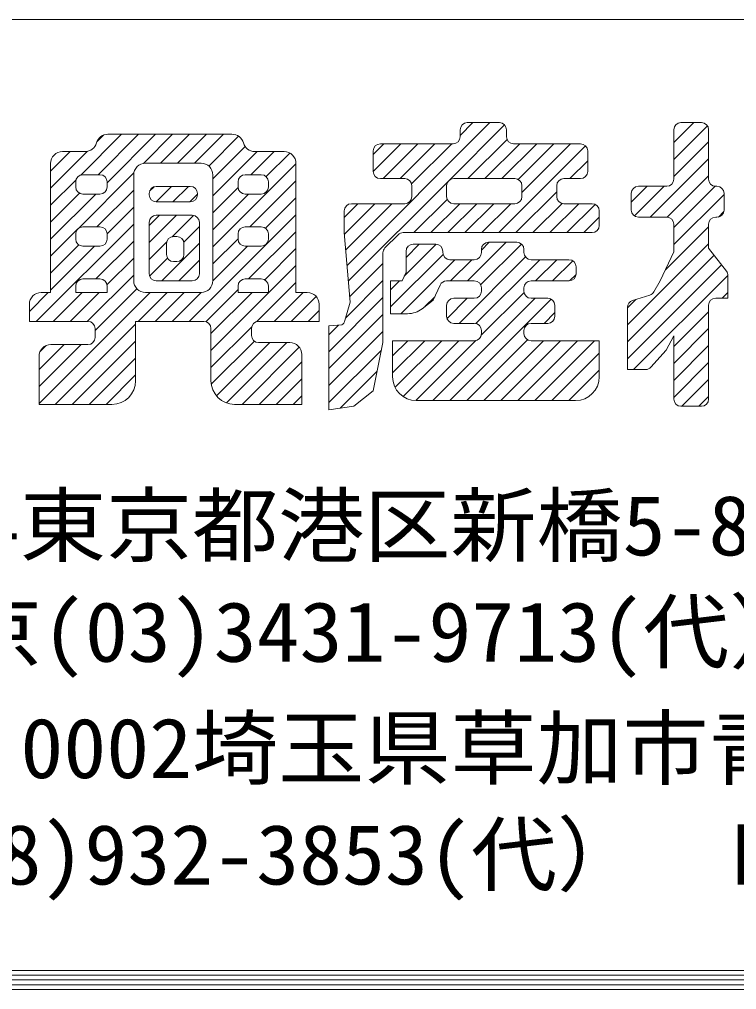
# Model space of a CAD drawing. Units: millimetres at full size; details may follow other scales. Extents: x -1603 to 1599, y -1129 to 1133.
# Drawn here: x -939.1 to -849.6, y -1129.2 to -1008 of the extents above; entities that cross this region are included whole.
import ezdxf
from ezdxf.enums import TextEntityAlignment as Align

# ---------------------------------------------------------------- set-up
doc = ezdxf.new("R2010")
doc.units = ezdxf.units.MM
doc.header["$LTSCALE"] = 4
doc.layers.add('0-0_アンカー', color=4, linetype='Continuous', lineweight=9)
doc.layers.add('0-C_WAKU', color=7, linetype='Continuous', lineweight=18)
doc.styles.add('ＭＳ ゴシック', font='')
doc.styles.get('ＭＳ ゴシック').set_extended_font_data('MS Gothic')

msp = doc.modelspace()

# ---------------------------------------------------------------- linework, layer by layer
at = {"layer": '0-0_アンカー', "color": 7, "lineweight": 18}
for p, q in [((-898.224, -1038.751), (-880.372, -1020.899)), ((-885.415, -1028.064), (-878.54, -1021.188)), ((-884.093, -1022.498), (-882.494, -1020.899)), ((-857.416, -1023.398), (-854.909, -1020.892)), ((-857.416, -1025.52), (-853.208, -1021.312)), ((-931.472, -1027.452), (-926.366, -1022.346)), ((-929.455, -1023.313), (-928.58, -1022.438)), ((-929.307, -1027.408), (-924.245, -1022.346)), ((-928.182, -1028.404), (-922.124, -1022.346)), ((-923.641, -1025.984), (-920.002, -1022.346)), ((-921.497, -1025.962), (-917.881, -1022.346)), ((-919.376, -1025.962), (-915.76, -1022.346)), ((-917.254, -1025.962), (-913.638, -1022.346)), ((-915.49, -1026.318), (-911.77, -1022.599)), ((-914.972, -1027.921), (-910.942, -1023.892)), ((-894.948, -1024.869), (-893.63, -1023.551)), ((-894.948, -1026.99), (-891.509, -1023.551)), ((-893.727, -1027.89), (-889.388, -1023.551)), ((-891.606, -1027.89), (-887.266, -1023.551)), ((-890.154, -1028.56), (-885.145, -1023.551)), ((-883.12, -1027.89), (-878.234, -1023.004)), ((-880.999, -1027.89), (-876.66, -1023.551)), ((-879.264, -1034.64), (-868.433, -1023.809)), ((-878.878, -1027.89), (-874.539, -1023.551)), ((-876.858, -1027.992), (-872.417, -1023.551)), ((-876.373, -1029.628), (-870.296, -1023.551)), ((-857.416, -1027.641), (-853.073, -1023.299)), ((-935.236, -1029.094), (-930.623, -1024.481)), ((-935.236, -1026.972), (-932.778, -1024.515)), ((-914.972, -1030.043), (-909.444, -1024.515)), ((-910.216, -1027.408), (-907.323, -1024.515)), ((-908.33, -1027.643), (-905.38, -1024.694)), ((-914.972, -1036.407), (-904.598, -1026.033)), ((-870.392, -1027.89), (-868.171, -1025.668)), ((-860.357, -1032.704), (-853.073, -1025.42)), ((-931.806, -1034.149), (-924.839, -1027.183)), ((-858.241, -1032.709), (-853.073, -1027.542)), ((-935.236, -1031.215), (-932.056, -1028.035)), ((-922.886, -1029.472), (-922.315, -1028.901)), ((-922.073, -1030.78), (-920.147, -1028.854)), ((-919.954, -1030.783), (-918.026, -1028.854)), ((-910.36, -1033.916), (-904.598, -1028.154)), ((-898.061, -1040.709), (-885.608, -1028.256)), ((-862.723, -1030.827), (-860.742, -1028.847)), ((-862.328, -1032.554), (-858.621, -1028.847)), ((-857.416, -1034.005), (-852.252, -1028.841)), ((-935.236, -1033.336), (-931.616, -1029.716)), ((-935.236, -1035.458), (-929.597, -1029.818)), ((-929.452, -1033.916), (-924.862, -1029.327)), ((-917.833, -1030.783), (-916.902, -1029.851)), ((-914.972, -1032.164), (-911.827, -1029.019)), ((-914.972, -1034.285), (-910.505, -1029.818)), ((-877.142, -1034.64), (-872.03, -1029.528)), ((-857.416, -1036.126), (-851.144, -1029.854)), ((-908.409, -1034.087), (-904.598, -1030.276)), ((-898.567, -1032.73), (-896.861, -1031.024)), ((-898.551, -1034.835), (-894.74, -1031.024)), ((-898.388, -1036.793), (-892.618, -1031.024)), ((-889.87, -1034.64), (-885.711, -1030.481)), ((-887.749, -1034.64), (-884.133, -1031.024)), ((-885.628, -1034.64), (-882.012, -1031.024)), ((-883.506, -1034.64), (-879.89, -1031.024)), ((-881.385, -1034.64), (-877.769, -1031.024)), ((-875.021, -1034.64), (-871.371, -1030.99)), ((-872.9, -1034.64), (-869.284, -1031.024)), ((-870.778, -1034.64), (-867.244, -1031.106)), ((-928.186, -1034.771), (-924.862, -1031.448)), ((-922.932, -1033.761), (-921.642, -1032.47)), ((-922.932, -1035.882), (-919.52, -1032.47)), ((-920.077, -1035.148), (-917.412, -1032.484)), ((-917.93, -1045.729), (-904.598, -1032.397)), ((-851.853, -1032.685), (-851.162, -1031.994)), ((-937.022, -1045.729), (-924.862, -1033.57)), ((-868.657, -1034.64), (-866.723, -1032.706)), ((-935.236, -1037.579), (-931.867, -1034.21)), ((-918.616, -1035.808), (-916.66, -1033.853)), ((-910.505, -1040.425), (-904.598, -1034.518)), ((-858.472, -1039.304), (-853.073, -1033.906)), ((-935.236, -1039.7), (-931.709, -1036.174)), ((-929.597, -1040.425), (-924.862, -1035.691)), ((-922.932, -1038.004), (-920.735, -1035.806)), ((-921.352, -1040.666), (-916.66, -1035.974)), ((-914.972, -1038.528), (-911.835, -1035.392)), ((-891.07, -1040.082), (-887.08, -1036.092)), ((-890.847, -1037.738), (-889.195, -1036.086)), ((-883.169, -1040.666), (-878.348, -1035.845)), ((-881.538, -1041.156), (-876.444, -1036.062)), ((-881.439, -1036.815), (-880.469, -1035.845)), ((-863.206, -1046.159), (-853.073, -1036.027)), ((-935.236, -1041.822), (-929.741, -1036.327)), ((-914.973, -1040.651), (-910.65, -1036.327)), ((-908.499, -1040.54), (-904.598, -1036.64)), ((-892.777, -1043.911), (-886.228, -1037.362)), ((-863.206, -1048.28), (-852.383, -1037.458)), ((-928.198, -1041.148), (-924.862, -1037.812)), ((-922.881, -1040.074), (-920.632, -1037.824)), ((-919.231, -1040.666), (-916.66, -1038.095)), ((-897.898, -1042.667), (-893.742, -1038.512)), ((-891.51, -1044.764), (-884.76, -1038.015)), ((-885.29, -1040.666), (-882.638, -1038.015)), ((-884.23, -1045.97), (-875.936, -1037.676)), ((-882.132, -1045.994), (-874.153, -1038.015)), ((-874.684, -1040.666), (-872.032, -1038.015)), ((-872.562, -1040.666), (-870.044, -1038.148)), ((-863.206, -1050.402), (-851.46, -1038.656)), ((-915.213, -1049.376), (-904.598, -1038.761)), ((-870.435, -1040.66), (-869.624, -1039.85)), ((-930.658, -1045.729), (-924.862, -1039.934)), ((-909.474, -1045.758), (-904.598, -1040.882)), ((-898.375, -1045.266), (-893.742, -1040.633)), ((-892.777, -1041.79), (-891.654, -1040.666)), ((-862.43, -1051.748), (-850.662, -1039.98)), ((-937.89, -1044.475), (-935.527, -1042.113)), ((-936.683, -1055.997), (-922.799, -1042.113)), ((-934.9, -1045.729), (-931.284, -1042.113)), ((-932.779, -1045.729), (-929.163, -1042.113)), ((-929.687, -1046.88), (-924.455, -1041.648)), ((-924.294, -1045.729), (-920.678, -1042.113)), ((-922.172, -1045.729), (-918.556, -1042.113)), ((-920.051, -1045.729), (-916.433, -1042.111)), ((-915.849, -1045.77), (-911.835, -1041.756)), ((-915.213, -1047.254), (-910.071, -1042.113)), ((-907.323, -1045.729), (-903.707, -1042.113)), ((-881.463, -1047.446), (-876.117, -1042.1)), ((-851.39, -1042.828), (-850.661, -1042.1)), ((-905.202, -1045.729), (-902.084, -1042.611)), ((-900.497, -1049.509), (-893.742, -1042.754)), ((-888.506, -1043.882), (-887.272, -1042.648)), ((-887.508, -1055.612), (-874.732, -1042.836)), ((-885.734, -1045.353), (-883.217, -1042.836)), ((-885.387, -1055.612), (-872.728, -1042.953)), ((-863.206, -1044.038), (-862.156, -1042.988)), ((-903.08, -1045.729), (-901.703, -1044.352)), ((-873.623, -1045.97), (-872.272, -1044.618)), ((-857.416, -1048.854), (-853.073, -1044.512)), ((-900.497, -1051.631), (-893.742, -1044.876)), ((-934.659, -1056.094), (-924.621, -1046.056)), ((-915.213, -1051.497), (-910.117, -1046.401)), ((-900.497, -1047.388), (-899.298, -1046.19)), ((-900.497, -1053.752), (-893.742, -1046.997)), ((-857.416, -1050.976), (-853.073, -1046.633)), ((-932.538, -1056.094), (-924.621, -1048.178)), ((-915.174, -1053.58), (-909.792, -1048.198)), ((-914.515, -1055.042), (-907.853, -1048.38)), ((-913.267, -1055.915), (-905.732, -1048.38)), ((-892.536, -1050.034), (-890.642, -1048.139)), ((-892.536, -1052.155), (-888.52, -1048.139)), ((-892.22, -1053.96), (-886.399, -1048.139)), ((-891.231, -1055.093), (-884.278, -1048.139)), ((-889.625, -1055.608), (-882.132, -1048.115)), ((-883.266, -1055.612), (-875.678, -1048.025)), ((-881.144, -1055.612), (-873.671, -1048.139)), ((-879.023, -1055.612), (-871.55, -1048.139)), ((-876.902, -1055.612), (-869.428, -1048.139)), ((-874.78, -1055.612), (-867.307, -1048.139)), ((-936.683, -1051.754), (-933.55, -1048.622)), ((-936.683, -1053.876), (-931.429, -1048.622)), ((-936.549, -1049.499), (-935.806, -1048.756)), ((-911.325, -1056.094), (-904.187, -1048.957)), ((-900.497, -1055.873), (-893.927, -1049.303)), ((-857.416, -1053.097), (-853.073, -1048.755)), ((-930.417, -1056.094), (-924.621, -1050.299)), ((-909.204, -1056.094), (-903.874, -1050.765)), ((-872.659, -1055.612), (-866.723, -1049.677)), ((-899.084, -1056.581), (-894.458, -1051.955)), ((-870.538, -1055.612), (-866.723, -1051.798)), ((-857.416, -1055.218), (-853.073, -1050.876)), ((-928.295, -1056.094), (-924.621, -1052.42)), ((-907.082, -1056.094), (-903.874, -1052.887)), ((-856.404, -1056.328), (-853.073, -1052.997)), ((-904.961, -1056.094), (-903.874, -1055.008)), ((-854.282, -1056.328), (-853.073, -1055.119))]:
    msp.add_line(p, q, dxfattribs=at)
at = {"layer": '0-0_アンカー'}
for p, q in [((-879.191, -1020.899), (-883.205, -1020.899)), ((-853.961, -1020.892), (-856.528, -1020.892)), ((-912.592, -1022.346), (-928.074, -1022.346)), ((-884.093, -1021.787), (-884.093, -1022.663)), ((-878.303, -1022.663), (-878.303, -1021.787)), ((-857.416, -1021.78), (-857.416, -1027.959)), ((-853.073, -1027.959), (-853.073, -1021.78)), ((-884.981, -1023.551), (-894.06, -1023.551)), ((-869.059, -1023.551), (-877.415, -1023.551)), ((-930.926, -1024.515), (-933.756, -1024.515)), ((-906.078, -1024.515), (-909.739, -1024.515)), ((-894.948, -1024.439), (-894.948, -1027.002)), ((-868.171, -1027.002), (-868.171, -1024.439)), ((-935.236, -1025.995), (-935.236, -1042.113)), ((-923.382, -1025.962), (-916.452, -1025.962)), ((-904.598, -1042.113), (-904.598, -1025.995)), ((-929.07, -1027.408), (-931.212, -1027.408)), ((-924.862, -1040.633), (-924.862, -1027.442)), ((-914.972, -1027.442), (-914.972, -1040.633)), ((-908.927, -1027.408), (-910.947, -1027.408)), ((-932.1, -1028.296), (-932.1, -1028.93)), ((-928.182, -1028.93), (-928.182, -1028.296)), ((-917.79, -1028.854), (-922.044, -1028.854)), ((-911.835, -1028.296), (-911.835, -1028.93)), ((-908.039, -1028.93), (-908.039, -1028.296)), ((-894.06, -1027.89), (-891.012, -1027.89)), ((-890.124, -1028.778), (-890.124, -1030.136)), ((-885.781, -1030.136), (-885.781, -1028.778)), ((-884.893, -1027.89), (-877.261, -1027.89)), ((-876.373, -1028.778), (-876.373, -1030.136)), ((-872.03, -1030.136), (-872.03, -1028.778)), ((-871.142, -1027.89), (-869.059, -1027.89)), ((-858.304, -1028.847), (-861.835, -1028.847)), ((-852.032, -1028.847), (-852.185, -1028.847)), ((-931.212, -1029.818), (-929.07, -1029.818)), ((-922.932, -1029.742), (-922.932, -1029.895)), ((-916.902, -1029.895), (-916.902, -1029.742)), ((-910.947, -1029.818), (-908.927, -1029.818)), ((-862.723, -1029.735), (-862.723, -1031.816)), ((-851.144, -1031.816), (-851.144, -1029.735)), ((-922.044, -1030.783), (-917.79, -1030.783)), ((-891.012, -1031.024), (-897.679, -1031.024)), ((-877.261, -1031.024), (-884.893, -1031.024)), ((-867.611, -1031.024), (-871.142, -1031.024)), ((-917.548, -1032.47), (-922.044, -1032.47)), ((-898.567, -1031.912), (-898.567, -1034.64)), ((-866.723, -1033.752), (-866.723, -1031.912)), ((-922.932, -1033.358), (-922.932, -1039.778)), ((-916.66, -1039.778), (-916.66, -1033.358)), ((-861.835, -1032.704), (-858.304, -1032.704)), ((-857.416, -1033.592), (-857.416, -1037.043)), ((-853.073, -1036.561), (-853.073, -1033.592)), ((-852.185, -1032.704), (-852.032, -1032.704)), ((-932.1, -1034.804), (-932.1, -1035.439)), ((-929.07, -1033.916), (-931.212, -1033.916)), ((-928.182, -1035.439), (-928.182, -1034.804)), ((-911.835, -1034.804), (-911.835, -1035.439)), ((-908.927, -1033.916), (-910.947, -1033.916)), ((-908.039, -1035.439), (-908.039, -1034.804)), ((-891.831, -1034.9), (-893.482, -1036.549)), ((-867.611, -1034.64), (-891.204, -1034.64)), ((-920.761, -1036.01), (-920.761, -1037.368)), ((-919.478, -1035.122), (-919.873, -1035.122)), ((-918.59, -1037.368), (-918.59, -1036.01)), ((-887.152, -1036.086), (-889.959, -1036.086)), ((-877.02, -1035.845), (-880.551, -1035.845)), ((-931.212, -1036.327), (-929.07, -1036.327)), ((-910.947, -1036.327), (-908.927, -1036.327)), ((-890.847, -1036.974), (-890.847, -1039.702)), ((-886.264, -1037.127), (-886.264, -1036.974)), ((-881.439, -1036.733), (-881.439, -1037.127)), ((-876.132, -1037.127), (-876.132, -1036.733)), ((-859.104, -1040.659), (-857.416, -1037.043)), ((-853.073, -1036.561), (-850.845, -1039.455)), ((-919.873, -1038.256), (-919.478, -1038.256)), ((-882.327, -1038.015), (-885.376, -1038.015)), ((-870.506, -1038.015), (-875.244, -1038.015)), ((-869.618, -1039.778), (-869.618, -1038.903)), ((-929.07, -1040.425), (-931.212, -1040.425)), ((-922.044, -1040.666), (-917.548, -1040.666)), ((-908.927, -1040.425), (-910.947, -1040.425)), ((-885.788, -1040.666), (-882.327, -1040.666)), ((-875.244, -1040.666), (-870.506, -1040.666)), ((-859.895, -1042.041), (-859.104, -1040.659)), ((-935.236, -1042.113), (-936.41, -1042.113)), ((-932.1, -1041.313), (-932.1, -1042.113)), ((-928.182, -1042.113), (-932.1, -1042.113)), ((-928.182, -1042.113), (-928.182, -1041.313)), ((-916.452, -1042.113), (-923.382, -1042.113)), ((-911.835, -1041.313), (-911.835, -1042.113)), ((-908.039, -1042.113), (-911.835, -1042.113)), ((-908.039, -1042.113), (-908.039, -1041.313)), ((-903.183, -1042.113), (-904.598, -1042.113)), ((-887.47, -1043.077), (-886.595, -1041.182)), ((-881.439, -1041.554), (-881.439, -1041.948)), ((-876.132, -1041.948), (-876.132, -1041.554)), ((-888.84, -1044.142), (-887.47, -1043.077)), ((-882.327, -1042.836), (-884.893, -1042.836)), ((-873.16, -1042.836), (-875.244, -1042.836)), ((-862.578, -1043.118), (-860.405, -1042.449)), ((-937.89, -1043.593), (-937.89, -1045.729)), ((-901.703, -1045.729), (-901.703, -1043.593)), ((-885.781, -1043.724), (-885.781, -1045.082)), ((-872.272, -1045.082), (-872.272, -1043.724)), ((-863.206, -1051.748), (-863.206, -1043.966)), ((-853.073, -1055.44), (-853.073, -1043.716)), ((-937.89, -1045.729), (-930.575, -1045.729)), ((-924.621, -1053.134), (-924.621, -1045.729)), ((-924.621, -1045.729), (-916.101, -1045.729)), ((-909.259, -1045.729), (-901.703, -1045.729)), ((-892.777, -1044.764), (-890.656, -1044.764)), ((-929.687, -1046.617), (-929.687, -1047.734)), ((-915.213, -1046.617), (-915.213, -1053.134)), ((-910.147, -1047.492), (-910.147, -1046.617)), ((-884.893, -1045.97), (-882.327, -1045.97)), ((-881.439, -1046.858), (-881.439, -1047.251)), ((-876.132, -1047.251), (-876.132, -1046.858)), ((-875.244, -1045.97), (-873.16, -1045.97)), ((-905.354, -1048.38), (-909.259, -1048.38)), ((-892.536, -1048.139), (-892.536, -1052.652)), ((-882.327, -1048.139), (-892.536, -1048.139)), ((-866.723, -1048.139), (-875.244, -1048.139)), ((-866.723, -1052.652), (-866.723, -1048.139)), ((-858.381, -1049.337), (-857.416, -1047.529)), ((-857.416, -1047.529), (-857.416, -1055.44)), ((-930.575, -1048.622), (-935.203, -1048.622)), ((-860.287, -1051.454), (-858.381, -1049.337)), ((-936.683, -1050.102), (-936.683, -1056.094)), ((-903.874, -1056.094), (-903.874, -1049.86)), ((-863.206, -1051.748), (-860.947, -1051.748)), ((-889.576, -1055.612), (-869.683, -1055.612)), ((-936.683, -1056.094), (-927.581, -1056.094)), ((-912.253, -1056.094), (-903.874, -1056.094)), ((-856.528, -1056.328), (-853.961, -1056.328))]:
    msp.add_line(p, q, dxfattribs=at)
for points in [[(-898.476, -1045.634), (-897.843, -1043.318), (-898.567, -1034.64)], [(-893.742, -1037.177), (-893.742, -1048.38), (-894.948, -1054.407), (-897.361, -1056.336), (-900.497, -1056.783)], [(-892.777, -1044.764), (-892.777, -1040.666), (-891.33, -1040.666), (-890.847, -1039.582)], [(-850.661, -1039.997), (-850.661, -1042.828), (-852.185, -1042.828)], [(-900.497, -1056.783), (-900.497, -1046.287), (-898.862, -1046.154)]]:
    msp.add_lwpolyline(points, dxfattribs=at)
for centre, radius, start, end in [((-883.205, -1021.787), 0.888, 90, 180), ((-879.191, -1021.787), 0.888, 0, 90), ((-856.528, -1021.78), 0.888, 90, 180), ((-853.961, -1021.78), 0.888, 0, 90), ((-928.074, -1023.826), 1.48, 90, 164.512), ((-912.592, -1023.826), 1.48, 15.488, 90), ((-884.981, -1022.663), 0.888, 270, 0), ((-877.415, -1022.663), 0.888, 180, 270), ((-930.926, -1023.035), 1.48, 270, 344.512), ((-909.739, -1023.035), 1.48, 195.488, 270), ((-894.06, -1024.439), 0.888, 90, 180), ((-869.059, -1024.439), 0.888, 0, 90), ((-933.756, -1025.995), 1.48, 90, 180), ((-906.078, -1025.995), 1.48, 0, 90), ((-923.382, -1027.442), 1.48, 90, 180), ((-916.452, -1027.442), 1.48, 0, 90), ((-931.212, -1028.296), 0.888, 90, 180), ((-929.07, -1028.296), 0.888, 0, 90), ((-910.947, -1028.296), 0.888, 90, 180), ((-908.927, -1028.296), 0.888, 0, 90), ((-894.06, -1027.002), 0.888, 180, 270), ((-869.059, -1027.002), 0.888, 270, 0), ((-931.212, -1028.93), 0.888, 180, 270), ((-929.07, -1028.93), 0.888, 270, 0), ((-922.044, -1029.742), 0.888, 90, 180), ((-917.79, -1029.742), 0.888, 0, 90), ((-910.947, -1028.93), 0.888, 180, 270), ((-908.927, -1028.93), 0.888, 270, 0), ((-891.012, -1028.778), 0.888, 0, 90), ((-884.893, -1028.778), 0.888, 90, 180), ((-877.261, -1028.778), 0.888, 0, 90), ((-871.142, -1028.778), 0.888, 90, 180), ((-861.835, -1029.735), 0.888, 90, 180), ((-858.304, -1027.959), 0.888, 270, 0), ((-852.185, -1027.959), 0.888, 180, 270), ((-852.032, -1029.735), 0.888, 0, 90), ((-922.044, -1029.895), 0.888, 180, 270), ((-917.79, -1029.895), 0.888, 270, 0), ((-891.012, -1030.136), 0.888, 270, 0), ((-884.893, -1030.136), 0.888, 180, 270), ((-877.261, -1030.136), 0.888, 270, 0), ((-871.142, -1030.136), 0.888, 180, 270), ((-897.679, -1031.912), 0.888, 90, 180), ((-867.611, -1031.912), 0.888, 0, 90), ((-922.044, -1033.358), 0.888, 90, 180), ((-917.548, -1033.358), 0.888, 0, 90), ((-861.835, -1031.816), 0.888, 180, 270), ((-852.032, -1031.816), 0.888, 270, 0), ((-867.611, -1033.752), 0.888, 270, 0), ((-858.304, -1033.592), 0.888, 0, 90), ((-852.185, -1033.592), 0.888, 90, 180), ((-931.212, -1034.804), 0.888, 90, 180), ((-929.07, -1034.804), 0.888, 0, 90), ((-910.947, -1034.804), 0.888, 90, 180), ((-908.927, -1034.804), 0.888, 0, 90), ((-891.204, -1035.528), 0.888, 90, 134.9788), ((-931.212, -1035.439), 0.888, 180, 270), ((-929.07, -1035.439), 0.888, 270, 0), ((-919.873, -1036.01), 0.888, 90, 180), ((-919.478, -1036.01), 0.888, 0, 90), ((-910.947, -1035.439), 0.888, 180, 270), ((-908.927, -1035.439), 0.888, 270, 0), ((-889.959, -1036.974), 0.888, 90, 180), ((-887.152, -1036.974), 0.888, 0, 90), ((-880.551, -1036.733), 0.888, 90, 180), ((-877.02, -1036.733), 0.888, 0, 90), ((-919.873, -1037.368), 0.888, 180, 270), ((-919.478, -1037.368), 0.888, 270, 0), ((-892.854, -1037.177), 0.888, 134.9788, 180), ((-885.376, -1037.127), 0.888, 180, 270), ((-882.327, -1037.127), 0.888, 270, 0), ((-875.244, -1037.127), 0.888, 180, 270), ((-870.506, -1038.903), 0.888, 0, 90), ((-922.044, -1039.778), 0.888, 180, 270), ((-917.548, -1039.778), 0.888, 270, 0), ((-870.506, -1039.778), 0.888, 270, 0), ((-851.549, -1039.997), 0.888, 0, 37.589), ((-931.212, -1041.313), 0.888, 90, 180), ((-929.07, -1041.313), 0.888, 0, 90), ((-923.382, -1040.633), 1.48, 180, 270), ((-916.452, -1040.633), 1.48, 270, 0), ((-910.947, -1041.313), 0.888, 90, 180), ((-908.927, -1041.313), 0.888, 0, 90), ((-885.788, -1041.554), 0.888, 90, 155.209), ((-882.327, -1041.554), 0.888, 0, 90), ((-875.244, -1041.554), 0.888, 90, 180), ((-936.41, -1043.593), 1.48, 90, 180), ((-903.183, -1043.593), 1.48, 0, 90), ((-882.327, -1041.948), 0.888, 270, 0), ((-875.244, -1041.948), 0.888, 180, 270), ((-860.666, -1041.6), 0.888, 287.091, 330.237), ((-884.893, -1043.724), 0.888, 90, 180), ((-873.16, -1043.724), 0.888, 0, 90), ((-862.318, -1043.966), 0.888, 107.091, 180), ((-852.185, -1043.716), 0.888, 90, 180), ((-890.656, -1041.804), 2.96, 270, 307.854), ((-930.575, -1046.617), 0.888, 0, 90), ((-916.101, -1046.617), 0.888, 0, 90), ((-909.259, -1046.617), 0.888, 90, 180), ((-899.332, -1045.401), 0.888, 301.98631, 344.73412), ((-884.893, -1045.082), 0.888, 180, 270), ((-873.16, -1045.082), 0.888, 270, 0), ((-882.327, -1046.858), 0.888, 0, 90), ((-875.244, -1046.858), 0.888, 90, 180), ((-930.575, -1047.734), 0.888, 270, 0), ((-909.259, -1047.492), 0.888, 180, 270), ((-905.354, -1049.86), 1.48, 0, 90), ((-882.327, -1047.251), 0.888, 270, 0), ((-875.244, -1047.251), 0.888, 180, 270), ((-935.203, -1050.102), 1.48, 90, 180), ((-860.947, -1050.86), 0.888, 270, 317.992), ((-927.581, -1053.134), 2.96, 270, 0), ((-912.253, -1053.134), 2.96, 180, 270), ((-889.576, -1052.652), 2.96, 180, 270), ((-869.683, -1052.652), 2.96, 270, 0), ((-856.528, -1055.44), 0.888, 180, 270), ((-853.961, -1055.44), 0.888, 270, 0)]:
    msp.add_arc(centre, radius, start, end, dxfattribs=at)
at = {"layer": '0-C_WAKU'}
for p, q in [((-1602, -1008), (1598, -1008)), ((-1600.8, -1126.8), (1596.8, -1126.8)), ((-1602, -1128), (1598, -1128)), ((-1601.4, -1127.4), (1597.4, -1127.4)), ((-1603.2, -1129.2), (1599.2, -1129.2)), ((-1602.6, -1128.6), (1598.6, -1128.6))]:
    msp.add_line(p, q, dxfattribs=at)

# ---------------------------------------------------------------- texts
at = {"layer": '0-0_アンカー', "style": 'ＭＳ ゴシック', "width": 1.05}
for s, p in [('本社〒105-0004東京都港区新橋5-8-11新橋エンタービル3Ｆ', (-1014.22, -1077.212)), ('TEL.東京(03)3431-9713(代）  FAX.(03)3431-9708', (-979.273, -1090.502)), ('関東支店〒340-0002埼玉県草加市青柳6-16-1', (-1014.22, -1105.036)), ('TEL.(048)932-3853(代）  FAX.(048)931-8164', (-979.273, -1118.326))]:
    msp.add_text(s, height=7.507, dxfattribs=at).set_placement(p, align=Align.BOTTOM_LEFT)

doc.saveas('drawing.dxf')
